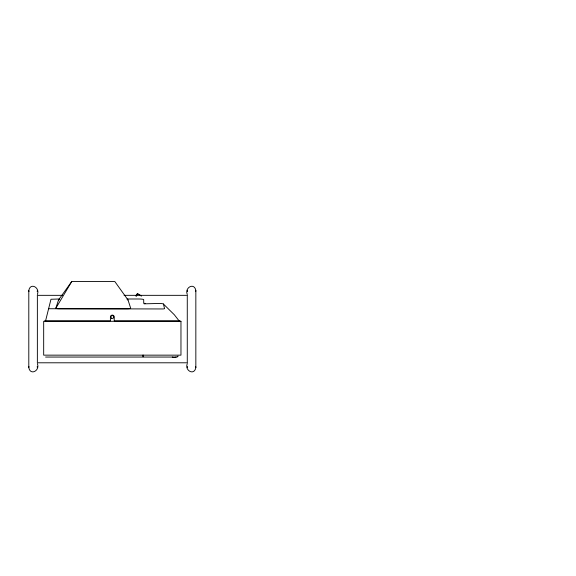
<?xml version="1.0" encoding="UTF-8"?>
<svg xmlns="http://www.w3.org/2000/svg" width="576" height="576" viewBox="0 0 576 576"><rect width="100%" height="100%" fill="white"/><g stroke="black" fill="none" stroke-linecap="round" stroke-linejoin="round"><path stroke-width="0.86" d="M37.368 363.629C40.284 370.562 30.262 376.006 28.8 367.61L28.8 290.52C30.262 282.125 40.284 287.568 37.368 294.502M37.217 291.629L37.368 290.52M28.8 367.61L28.944 366.502M187.272 294.502C184.356 287.568 194.378 282.125 195.84 290.52L195.84 367.61C194.378 376.006 184.356 370.562 187.272 363.629M195.696 291.629L195.84 290.52M187.272 367.61L187.423 366.502M45.583 320.825L50.976 299.261L59.206 298.994M55.836 308.232L58.514 299.988L71.719 281.57L114.847 281.57L128.016 299.988L130.687 308.232A3.643 0.518 0 0 1 127.051 308.772L59.479 308.772A3.643 0.518 0 0 1 55.836 308.232L71.719 281.57M136.044 295.898L137.362 293.616L141.408 295.956M136.037 296.042L137.383 293.71L141.221 295.927M136.274 296.035L137.592 293.753M177.156 356.58L178.106 356.105L177.156 357.055L143.309 357.055L143.309 355.147M144.094 303.833L159.019 303.458A4.406 0.626 0 0 1 163.426 304.063L164.585 308.693L163.238 308.959L48.622 308.729M37.217 295.337L62.633 295.337M124.063 295.337L187.632 295.337M127.188 298.994L138.816 298.994A4.882 0.691 0 0 1 143.698 299.686L143.712 303.221L145.606 303.458M44.626 320.825L110.412 320.825L110.412 317.009A1.908 1.901 0 0 1 112.32 315.101A1.908 1.901 0 0 1 114.228 317.009L114.228 320.825L180.014 320.825M45.583 357.055L142.826 357.055L142.826 355.147M37.217 362.794L187.632 362.794M163.375 303.984L174.334 314.77L179.057 320.825M187.272 290.52L187.423 291.629M195.696 366.502L195.84 367.61M28.8 290.52L28.944 291.629M37.217 366.502L37.368 367.61M187.272 296.165L187.272 361.966M37.368 296.165L37.368 361.966M176.083 357.055A5.263 5.263 0 0 1 172.267 357.055M58.514 299.988A3.996 0.562 0 0 1 59.746 299.606M127.13 299.657A3.996 0.562 0 0 1 128.016 299.988M180.965 321.3L43.675 321.3L43.675 355.147L180.965 355.147L180.965 321.3M111.607 318.247A1.433 1.433 0 0 0 113.753 317.009A1.433 1.433 0 0 0 111.607 315.77A1.433 1.433 0 0 0 111.607 318.247"/></g></svg>
